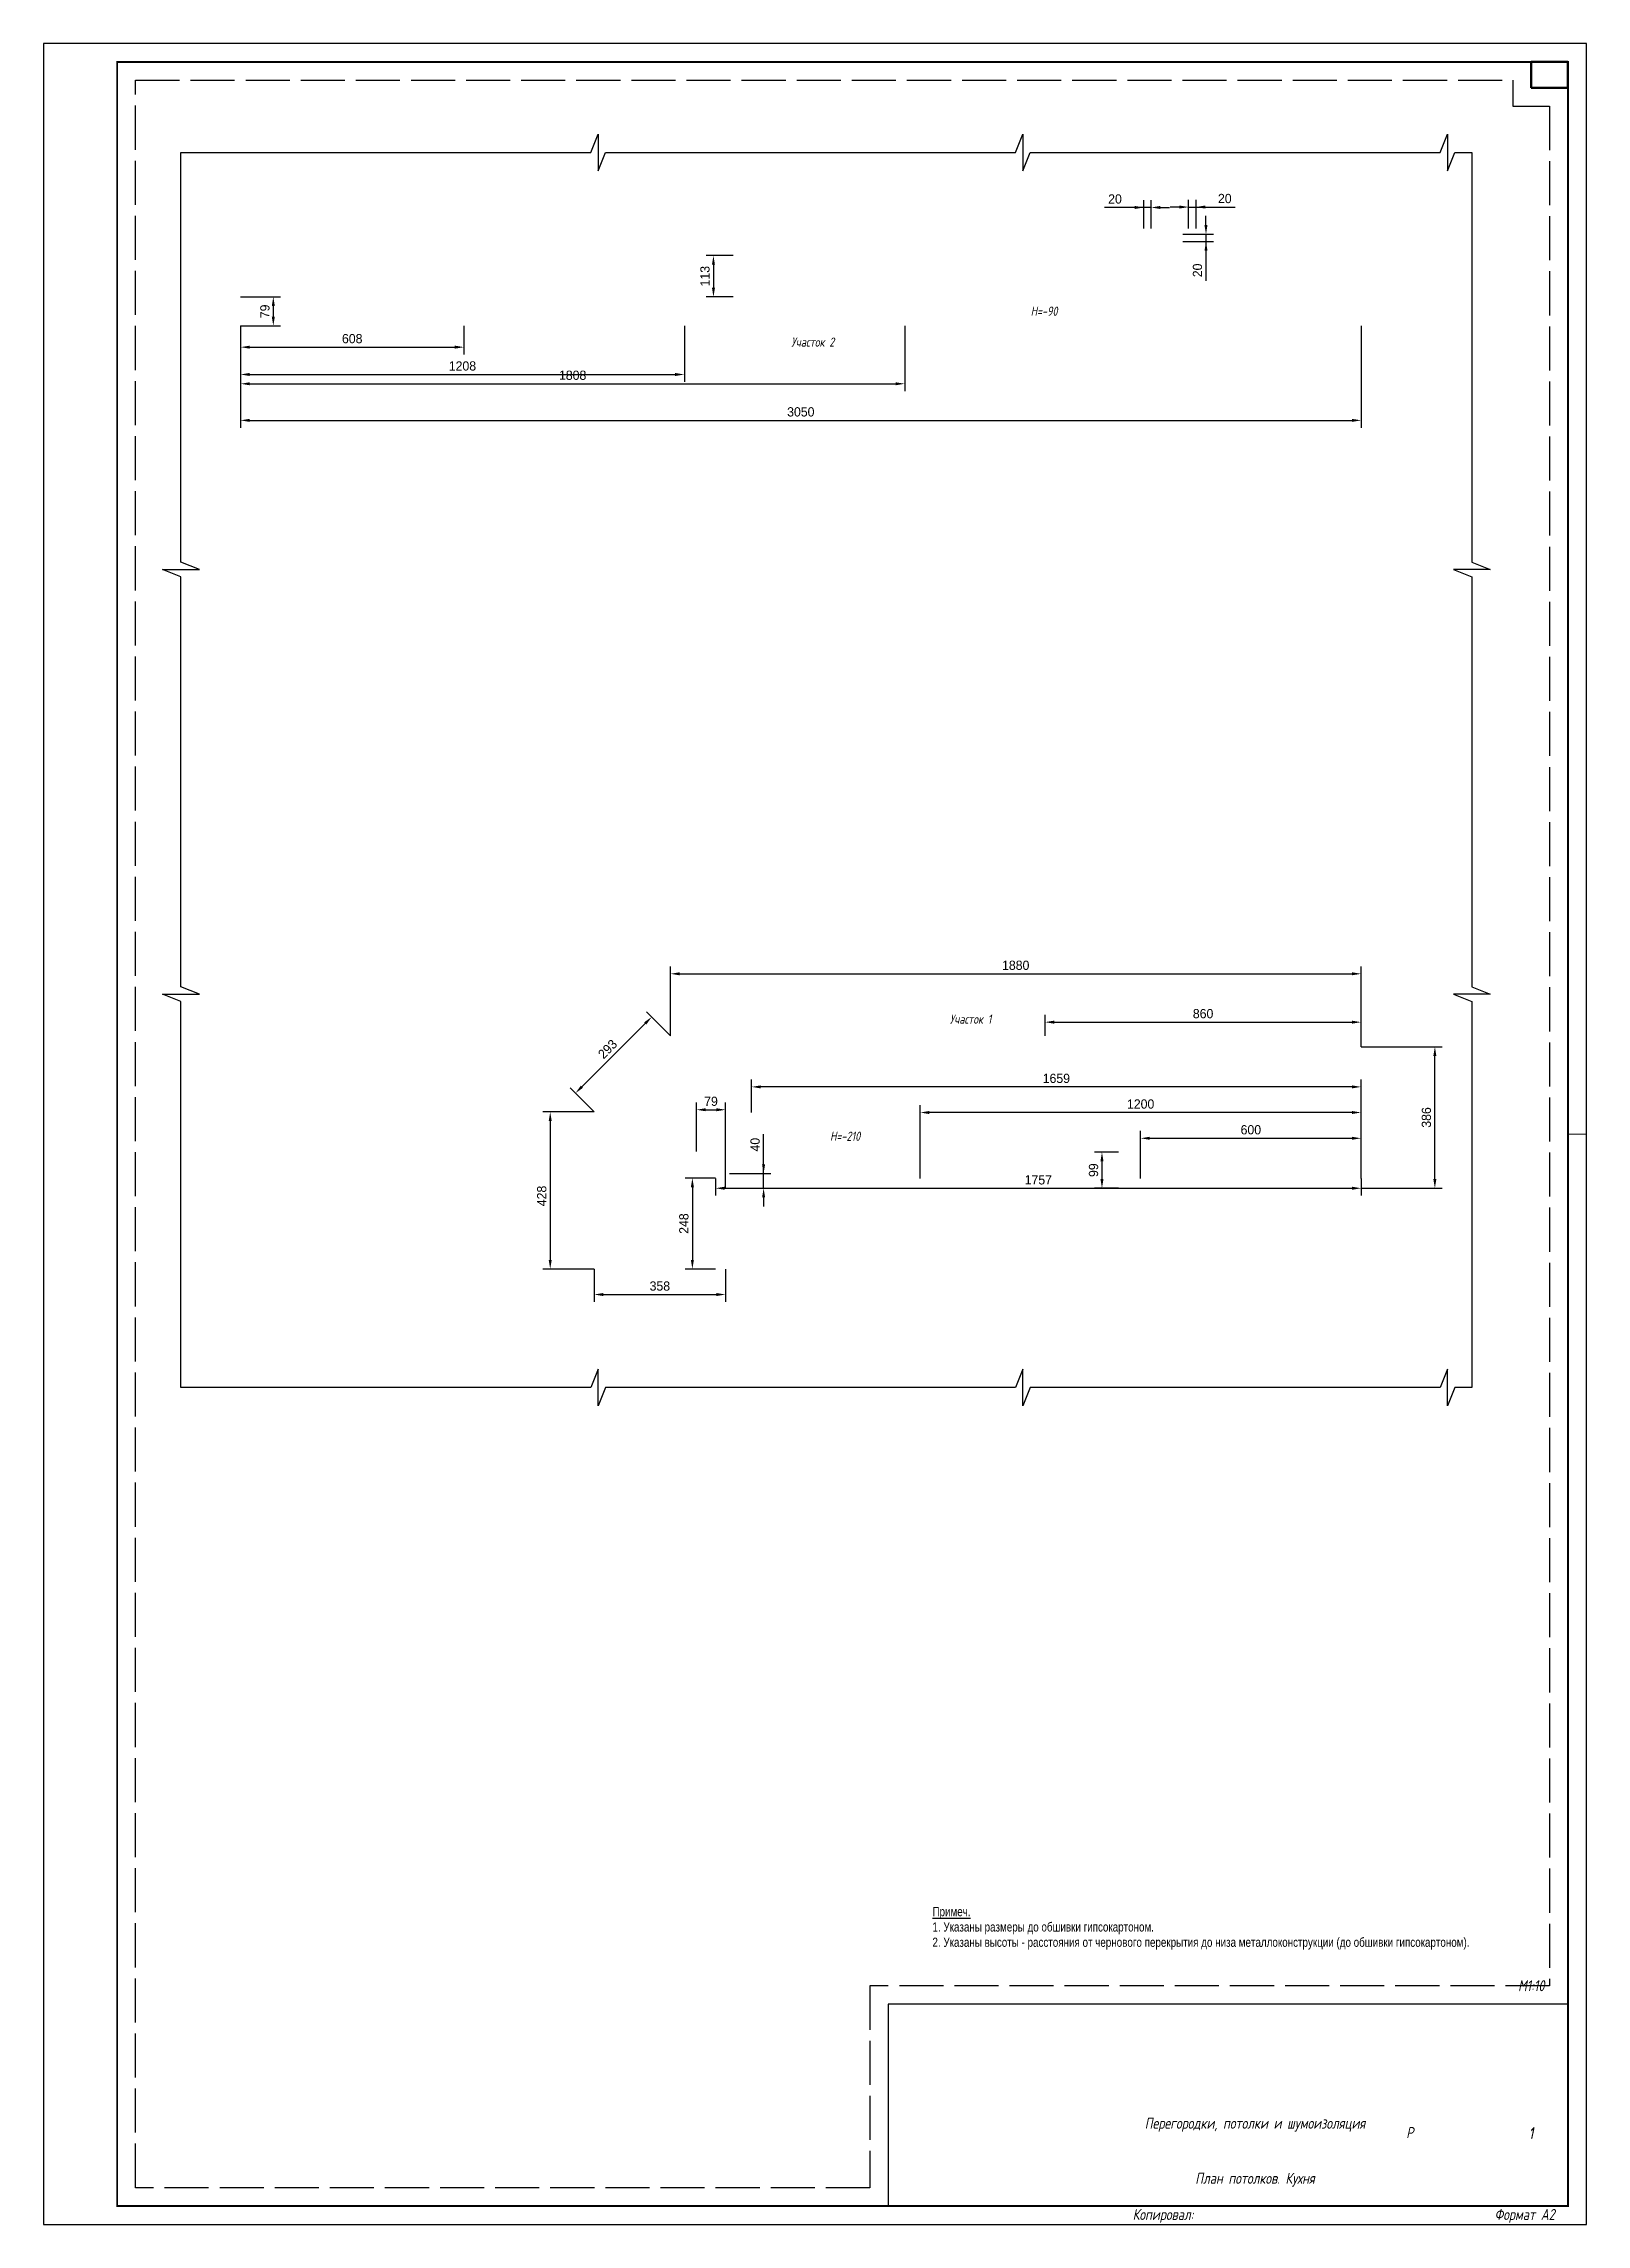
# Paper-space layout 'потолки кухня' of a CAD drawing. Header units: millimetres. Extents: x 1553 to 1973, y 133 to 727.
# The model-space entities are those that its viewports show. They can reach past a viewport. Long polylines and large blocks are cut down to what shows.
import ezdxf
from ezdxf.enums import TextEntityAlignment as Align

# ---------------------------------------------------------------- set-up
doc = ezdxf.new("R2010")
doc.units = ezdxf.units.MM
doc.header["$PDMODE"] = 34
doc.header["$PDSIZE"] = 50
doc.linetypes.add('ACAD_ISO02W100', pattern=[15, 12, -3])
doc.layers.add('08 Размеры', color=7, linetype='Continuous')
doc.layers.add('stamp', color=7, linetype='Continuous')
doc.layers.add('100 noprint', color=1, linetype='Continuous', plot=False)
doc.layers.add('noprint', color=2, linetype='Continuous', plot=False)
doc.styles.get("Standard").update_dxf_attribs({"font": 'Ubuntu-R.ttf'})
doc.styles.add('ГОСТ-ISOCPEUR', font='isocpeui.ttf', dxfattribs={"width": 0.8})
doc.dimstyles.new('ISO-25', dxfattribs={"dimtxt": 2.5, "dimasz": 2.5, "dimexe": 1.25, "dimexo": 0.625, "dimtad": 1, "dimtxsty": 'Standard', "dimcen": 2.5, "dimadec": 0, "dimazin": 0, "dimtfac": 1, "dimtmove": 0, "dimatfit": 3, "dimfxl": 1, "dimarcsym": 0})

# ---------------------------------------------------------------- blocks, each defined once
blk = doc.blocks.new('*D751')
at = {"layer": '08 Размеры', "color": 0, "lineweight": -2}
for p, q in [((-19734.8, -11352), (-19734.8, -11629.3)), ((-16684.8, -11352), (-16684.8, -11629.3)), ((-19709.8, -11609.3), (-16709.8, -11609.3))]:
    blk.add_line(p, q, dxfattribs=at)
at = {"layer": '08 Размеры', "color": 0}
for points in [[(-19709.8, -11605.2), (-19709.8, -11613.5), (-19734.8, -11609.3)], [(-16709.8, -11613.5), (-16709.8, -11605.2), (-16684.8, -11609.3)]]:
    blk.add_solid(points, dxfattribs=at)
at = {"layer": 'Defpoints', "color": 0}
for p in [(-19734.8, -11352), (-16684.8, -11352), (-16684.8, -11609.3)]:
    blk.add_point(p, dxfattribs=at)
at = {"layer": '08 Размеры', "color": 0, "insert": (-18209.8, -11586.3), "char_height": 25, "attachment_point": 5}
blk.add_mtext('3050', dxfattribs=at)
blk = doc.blocks.new('*D752')
at = {"layer": '08 Размеры', "color": 0, "lineweight": -2}
for p, q in [((-18394.1, -11160.5), (-18467.6, -11160.5)), ((-18447.6, -11185.5), (-18447.6, -11248)), ((-18394.1, -11273), (-18467.6, -11273))]:
    blk.add_line(p, q, dxfattribs=at)
at = {"layer": '08 Размеры', "color": 0}
for points in [[(-18443.4, -11185.5), (-18451.7, -11185.5), (-18447.6, -11160.5)], [(-18451.7, -11248), (-18443.4, -11248), (-18447.6, -11273)]]:
    blk.add_solid(points, dxfattribs=at)
at = {"layer": 'Defpoints', "color": 0}
for p in [(-18394.1, -11160.5), (-18447.6, -11273), (-18394.1, -11273)]:
    blk.add_point(p, dxfattribs=at)
at = {"layer": '08 Размеры', "color": 0, "insert": (-18470.6, -11216.7), "char_height": 25, "attachment_point": 5, "rotation": 90}
blk.add_mtext('113', dxfattribs=at)
blk = doc.blocks.new('*D753')
at = {"layer": '08 Размеры', "color": 0, "lineweight": -2}
for p, q in [((-19734.8, -11273), (-19625.6, -11273)), ((-19645.6, -11298), (-19645.6, -11327)), ((-19734.8, -11352), (-19625.6, -11352))]:
    blk.add_line(p, q, dxfattribs=at)
at = {"layer": '08 Размеры', "color": 0}
for points in [[(-19641.4, -11298), (-19649.7, -11298), (-19645.6, -11273)], [(-19649.7, -11327), (-19641.4, -11327), (-19645.6, -11352)]]:
    blk.add_solid(points, dxfattribs=at)
at = {"layer": 'Defpoints', "color": 0}
for p in [(-19734.8, -11273), (-19734.8, -11352), (-19645.6, -11352)]:
    blk.add_point(p, dxfattribs=at)
at = {"layer": '08 Размеры', "color": 0, "insert": (-19668.4, -11312.5), "char_height": 25, "attachment_point": 5, "rotation": 90}
blk.add_mtext('79', dxfattribs=at)
blk = doc.blocks.new('*D754')
at = {"layer": '08 Размеры', "color": 0, "lineweight": -2}
for p, q in [((-19734.8, -11352), (-19734.8, -11430)), ((-19126.8, -11352), (-19126.8, -11430)), ((-19709.8, -11410), (-19151.8, -11410))]:
    blk.add_line(p, q, dxfattribs=at)
at = {"layer": '08 Размеры', "color": 0}
for points in [[(-19709.8, -11405.8), (-19709.8, -11414.1), (-19734.8, -11410)], [(-19151.8, -11414.1), (-19151.8, -11405.8), (-19126.8, -11410)]]:
    blk.add_solid(points, dxfattribs=at)
at = {"layer": 'Defpoints', "color": 0}
for p in [(-19734.8, -11352), (-19126.8, -11352), (-19126.8, -11410)]:
    blk.add_point(p, dxfattribs=at)
at = {"layer": '08 Размеры', "color": 0, "insert": (-19430.8, -11386.9), "char_height": 25, "attachment_point": 5}
blk.add_mtext('608', dxfattribs=at)
blk = doc.blocks.new('*D755')
at = {"layer": '08 Размеры', "color": 0, "lineweight": -2}
for p, q in [((-19734.8, -11352), (-19734.8, -11504.4)), ((-18526.8, -11352), (-18526.8, -11504.4)), ((-19709.8, -11484.4), (-18551.8, -11484.4))]:
    blk.add_line(p, q, dxfattribs=at)
at = {"layer": '08 Размеры', "color": 0}
for points in [[(-19709.8, -11480.2), (-19709.8, -11488.5), (-19734.8, -11484.4)], [(-18551.8, -11488.5), (-18551.8, -11480.2), (-18526.8, -11484.4)]]:
    blk.add_solid(points, dxfattribs=at)
at = {"layer": 'Defpoints', "color": 0}
for p in [(-19734.8, -11352), (-18526.8, -11352), (-18526.8, -11484.4)]:
    blk.add_point(p, dxfattribs=at)
at = {"layer": '08 Размеры', "color": 0, "insert": (-19130.8, -11461.3), "char_height": 25, "attachment_point": 5}
blk.add_mtext('1208', dxfattribs=at)
blk = doc.blocks.new('*D756')
at = {"layer": '08 Размеры', "color": 0, "lineweight": -2}
for p, q in [((-19734.8, -11352), (-19734.8, -11529.7)), ((-17926.8, -11352), (-17926.8, -11529.7)), ((-19709.8, -11509.7), (-17951.8, -11509.7))]:
    blk.add_line(p, q, dxfattribs=at)
at = {"layer": '08 Размеры', "color": 0}
for points in [[(-19709.8, -11505.5), (-19709.8, -11513.8), (-19734.8, -11509.7)], [(-17951.8, -11513.8), (-17951.8, -11505.5), (-17926.8, -11509.7)]]:
    blk.add_solid(points, dxfattribs=at)
at = {"layer": 'Defpoints', "color": 0}
for p in [(-19734.8, -11352), (-17926.8, -11352), (-17926.8, -11509.7)]:
    blk.add_point(p, dxfattribs=at)
at = {"layer": '08 Размеры', "color": 0, "insert": (-18830.8, -11486.6), "char_height": 25, "attachment_point": 5}
blk.add_mtext('1808', dxfattribs=at)
blk = doc.blocks.new('*D758')
at = {"layer": '08 Размеры', "color": 0, "lineweight": -2}
for p, q in [((-18564.8, -13285), (-18564.8, -13096.5)), ((-18539.8, -13116.5), (-16709.8, -13116.5)), ((-16684.8, -13315), (-16684.8, -13096.5))]:
    blk.add_line(p, q, dxfattribs=at)
at = {"layer": '08 Размеры', "color": 0}
for points in [[(-18539.8, -13112.3), (-18539.8, -13120.6), (-18564.8, -13116.5)], [(-16709.8, -13120.6), (-16709.8, -13112.3), (-16684.8, -13116.5)]]:
    blk.add_solid(points, dxfattribs=at)
at = {"layer": 'Defpoints', "color": 0}
for p in [(-16684.8, -13116.5), (-18564.8, -13285), (-16684.8, -13315)]:
    blk.add_point(p, dxfattribs=at)
at = {"layer": '08 Размеры', "color": 0, "insert": (-17624.8, -13093.4), "char_height": 25, "attachment_point": 5}
blk.add_mtext('1880', dxfattribs=at)
blk = doc.blocks.new('*D759')
at = {"layer": '08 Размеры', "color": 0, "lineweight": -2}
for p, q in [((-18564.8, -13285), (-18629.8, -13219.9)), ((-18805.5, -13423.9), (-18633.4, -13251.7)), ((-18772.3, -13492.5), (-18837.3, -13427.4))]:
    blk.add_line(p, q, dxfattribs=at)
at = {"layer": '08 Размеры', "color": 0}
for points in [[(-18630.4, -13254.7), (-18636.3, -13248.8), (-18615.7, -13234.1)], [(-18808.5, -13420.9), (-18802.6, -13426.8), (-18823.2, -13441.6)]]:
    blk.add_solid(points, dxfattribs=at)
at = {"layer": 'Defpoints', "color": 0}
for p in [(-18615.7, -13234.1), (-18564.8, -13285), (-18772.3, -13492.5)]:
    blk.add_point(p, dxfattribs=at)
at = {"layer": '08 Размеры', "color": 0, "insert": (-18735.7, -13321.5), "char_height": 25, "attachment_point": 5, "rotation": 45}
blk.add_mtext('293', dxfattribs=at)
blk = doc.blocks.new('*D760')
at = {"layer": '08 Размеры', "color": 0, "lineweight": -2}
for p, q in [((-18772.3, -13492.5), (-18911.9, -13492.5)), ((-18891.9, -13517.5), (-18891.9, -13895.5)), ((-18772.3, -13920.5), (-18911.9, -13920.5))]:
    blk.add_line(p, q, dxfattribs=at)
at = {"layer": '08 Размеры', "color": 0}
for points in [[(-18887.7, -13517.5), (-18896, -13517.5), (-18891.9, -13492.5)], [(-18896, -13895.5), (-18887.7, -13895.5), (-18891.9, -13920.5)]]:
    blk.add_solid(points, dxfattribs=at)
at = {"layer": 'Defpoints', "color": 0}
for p in [(-18772.3, -13492.5), (-18891.9, -13920.5), (-18772.3, -13920.5)]:
    blk.add_point(p, dxfattribs=at)
at = {"layer": '08 Размеры', "color": 0, "insert": (-18914.9, -13721.5), "char_height": 25, "attachment_point": 5, "rotation": 90}
blk.add_mtext('428', dxfattribs=at)
blk = doc.blocks.new('*D761')
at = {"layer": '08 Размеры', "color": 0, "lineweight": -2}
for p, q in [((-18441.8, -13673.5), (-18441.8, -13720.5)), ((-18416.8, -13700.5), (-16709.8, -13700.5)), ((-16684.8, -13673.5), (-16684.8, -13720.5))]:
    blk.add_line(p, q, dxfattribs=at)
at = {"layer": '08 Размеры', "color": 0}
for points in [[(-18416.8, -13696.3), (-18416.8, -13704.7), (-18441.8, -13700.5)], [(-16709.8, -13704.7), (-16709.8, -13696.3), (-16684.8, -13700.5)]]:
    blk.add_solid(points, dxfattribs=at)
at = {"layer": 'Defpoints', "color": 0}
for p in [(-18441.8, -13673.5), (-16684.8, -13673.5), (-16684.8, -13700.5)]:
    blk.add_point(p, dxfattribs=at)
at = {"layer": '08 Размеры', "color": 0, "insert": (-17563.3, -13677.7), "char_height": 25, "attachment_point": 5}
blk.add_mtext('1757', dxfattribs=at)
blk = doc.blocks.new('*D762')
at = {"layer": '08 Размеры', "color": 0, "lineweight": -2}
for p, q in [((-18441.8, -13672.9), (-18524.9, -13672.9)), ((-18504.9, -13697.9), (-18504.9, -13895.5)), ((-18441.8, -13920.5), (-18524.9, -13920.5))]:
    blk.add_line(p, q, dxfattribs=at)
at = {"layer": '08 Размеры', "color": 0}
for points in [[(-18500.7, -13697.9), (-18509.1, -13697.9), (-18504.9, -13672.9)], [(-18509.1, -13895.5), (-18500.7, -13895.5), (-18504.9, -13920.5)]]:
    blk.add_solid(points, dxfattribs=at)
at = {"layer": 'Defpoints', "color": 0}
for p in [(-18441.8, -13672.9), (-18504.9, -13920.5), (-18441.8, -13920.5)]:
    blk.add_point(p, dxfattribs=at)
at = {"layer": '08 Размеры', "color": 0, "insert": (-18528, -13796.7), "char_height": 25, "attachment_point": 5, "rotation": 90}
blk.add_mtext('248', dxfattribs=at)
blk = doc.blocks.new('*D763')
at = {"layer": '08 Размеры', "color": 0, "lineweight": -2}
for p, q in [((-17284.8, -13673.5), (-17284.8, -13544.4)), ((-17259.8, -13564.4), (-16709.8, -13564.4)), ((-16684.8, -13673.5), (-16684.8, -13544.4))]:
    blk.add_line(p, q, dxfattribs=at)
at = {"layer": '08 Размеры', "color": 0}
for points in [[(-17259.8, -13560.3), (-17259.8, -13568.6), (-17284.8, -13564.4)], [(-16709.8, -13568.6), (-16709.8, -13560.3), (-16684.8, -13564.4)]]:
    blk.add_solid(points, dxfattribs=at)
at = {"layer": 'Defpoints', "color": 0}
for p in [(-16684.8, -13564.4), (-17284.8, -13673.5), (-16684.8, -13673.5)]:
    blk.add_point(p, dxfattribs=at)
at = {"layer": '08 Размеры', "color": 0, "insert": (-16984.8, -13541.4), "char_height": 25, "attachment_point": 5}
blk.add_mtext('600', dxfattribs=at)
blk = doc.blocks.new('*D764')
at = {"layer": '08 Размеры', "color": 0, "lineweight": -2}
for p, q in [((-17884.8, -13673.5), (-17884.8, -13474.2)), ((-16684.8, -13673.5), (-16684.8, -13474.2)), ((-16709.8, -13494.2), (-17859.8, -13494.2))]:
    blk.add_line(p, q, dxfattribs=at)
at = {"layer": '08 Размеры', "color": 0}
for points in [[(-17859.8, -13490.1), (-17859.8, -13498.4), (-17884.8, -13494.2)], [(-16709.8, -13498.4), (-16709.8, -13490.1), (-16684.8, -13494.2)]]:
    blk.add_solid(points, dxfattribs=at)
at = {"layer": 'Defpoints', "color": 0}
for p in [(-17884.8, -13494.2), (-17884.8, -13673.5), (-16684.8, -13673.5)]:
    blk.add_point(p, dxfattribs=at)
at = {"layer": '08 Размеры', "color": 0, "insert": (-17284.8, -13471.2), "char_height": 25, "attachment_point": 5}
blk.add_mtext('1200', dxfattribs=at)
blk = doc.blocks.new('*D765')
at = {"layer": '08 Размеры', "color": 0, "lineweight": -2}
for p, q in [((-18343.6, -13494.2), (-18343.6, -13404.4)), ((-16684.8, -13673.5), (-16684.8, -13404.4)), ((-16709.8, -13424.4), (-18318.6, -13424.4))]:
    blk.add_line(p, q, dxfattribs=at)
at = {"layer": '08 Размеры', "color": 0}
for points in [[(-18318.6, -13420.3), (-18318.6, -13428.6), (-18343.6, -13424.4)], [(-16709.8, -13428.6), (-16709.8, -13420.3), (-16684.8, -13424.4)]]:
    blk.add_solid(points, dxfattribs=at)
at = {"layer": 'Defpoints', "color": 0}
for p in [(-18343.6, -13424.4), (-18343.6, -13494.2), (-16684.8, -13673.5)]:
    blk.add_point(p, dxfattribs=at)
at = {"layer": '08 Размеры', "color": 0, "insert": (-17514.2, -13401.4), "char_height": 25, "attachment_point": 5}
blk.add_mtext('1659', dxfattribs=at)
blk = doc.blocks.new('*D766')
at = {"layer": '08 Размеры', "color": 0, "lineweight": -2}
for p, q in [((-18311.1, -13700.5), (-18311.1, -13553.1)), ((-18414.8, -13700.5), (-18291.1, -13700.5)), ((-18403.6, -13660.5), (-18291.1, -13660.5)), ((-18311.1, -13700.5), (-18311.1, -13660.5)), ((-18311.1, -13725.5), (-18311.1, -13750.5))]:
    blk.add_line(p, q, dxfattribs=at)
at = {"layer": '08 Размеры', "color": 0}
for points in [[(-18315.2, -13635.5), (-18306.9, -13635.5), (-18311.1, -13660.5)], [(-18306.9, -13725.5), (-18315.2, -13725.5), (-18311.1, -13700.5)]]:
    blk.add_solid(points, dxfattribs=at)
at = {"layer": 'Defpoints', "color": 0}
for p in [(-18414.8, -13700.5), (-18403.6, -13660.5), (-18311.1, -13660.5)]:
    blk.add_point(p, dxfattribs=at)
at = {"layer": '08 Размеры', "color": 0, "insert": (-18334.1, -13581.8), "char_height": 25, "attachment_point": 5, "rotation": 90}
blk.add_mtext('40', dxfattribs=at)
blk = doc.blocks.new('*D767')
at = {"layer": '08 Размеры', "color": 0, "lineweight": -2}
for p, q in [((-16684.8, -13315), (-16463.9, -13315)), ((-16483.9, -13675.5), (-16483.9, -13340)), ((-16684.8, -13700.5), (-16463.9, -13700.5))]:
    blk.add_line(p, q, dxfattribs=at)
at = {"layer": '08 Размеры', "color": 0}
for points in [[(-16479.8, -13340), (-16488.1, -13340), (-16483.9, -13315)], [(-16488.1, -13675.5), (-16479.8, -13675.5), (-16483.9, -13700.5)]]:
    blk.add_solid(points, dxfattribs=at)
at = {"layer": 'Defpoints', "color": 0}
for p in [(-16684.8, -13315), (-16483.9, -13315), (-16684.8, -13700.5)]:
    blk.add_point(p, dxfattribs=at)
at = {"layer": '08 Размеры', "color": 0, "insert": (-16507, -13507.7), "char_height": 25, "attachment_point": 5, "rotation": 90}
blk.add_mtext('386', dxfattribs=at)
blk = doc.blocks.new('*D768')
at = {"layer": '08 Размеры', "color": 0, "lineweight": -2}
for p, q in [((-18772.3, -13920.5), (-18772.3, -14009.9)), ((-18414.8, -13920.5), (-18414.8, -14009.9)), ((-18747.3, -13989.9), (-18439.8, -13989.9))]:
    blk.add_line(p, q, dxfattribs=at)
at = {"layer": '08 Размеры', "color": 0}
for points in [[(-18747.3, -13985.8), (-18747.3, -13994.1), (-18772.3, -13989.9)], [(-18439.8, -13994.1), (-18439.8, -13985.8), (-18414.8, -13989.9)]]:
    blk.add_solid(points, dxfattribs=at)
at = {"layer": 'Defpoints', "color": 0}
for p in [(-18772.3, -13920.5), (-18414.8, -13920.5), (-18414.8, -13989.9)]:
    blk.add_point(p, dxfattribs=at)
at = {"layer": '08 Размеры', "color": 0, "insert": (-18593.5, -13966.9), "char_height": 25, "attachment_point": 5}
blk.add_mtext('358', dxfattribs=at)
blk = doc.blocks.new('*D817')
at = {"layer": '08 Размеры', "color": 0, "lineweight": -2}
for p, q in [((-18493.6, -13600.5), (-18493.6, -13466.7)), ((-18414.8, -13700.5), (-18414.8, -13466.7)), ((-18468.6, -13486.7), (-18439.8, -13486.7))]:
    blk.add_line(p, q, dxfattribs=at)
at = {"layer": '08 Размеры', "color": 0}
for points in [[(-18468.6, -13482.5), (-18468.6, -13490.8), (-18493.6, -13486.7)], [(-18439.8, -13490.8), (-18439.8, -13482.5), (-18414.8, -13486.7)]]:
    blk.add_solid(points, dxfattribs=at)
at = {"layer": 'Defpoints', "color": 0}
for p in [(-18414.8, -13486.7), (-18493.6, -13600.5), (-18414.8, -13700.5)]:
    blk.add_point(p, dxfattribs=at)
at = {"layer": '08 Размеры', "color": 0, "insert": (-18454.2, -13463.8), "char_height": 25, "attachment_point": 5}
blk.add_mtext('79', dxfattribs=at)
blk = doc.blocks.new('*D818')
at = {"layer": '08 Размеры', "color": 0, "lineweight": -2}
for p, q in [((-17544.8, -13285), (-17544.8, -13228.2)), ((-16684.8, -13315), (-16684.8, -13228.2)), ((-17519.8, -13248.2), (-16709.8, -13248.2))]:
    blk.add_line(p, q, dxfattribs=at)
at = {"layer": '08 Размеры', "color": 0}
for points in [[(-17519.8, -13244), (-17519.8, -13252.4), (-17544.8, -13248.2)], [(-16709.8, -13252.4), (-16709.8, -13244), (-16684.8, -13248.2)]]:
    blk.add_solid(points, dxfattribs=at)
at = {"layer": 'Defpoints', "color": 0}
for p in [(-17544.8, -13285), (-16684.8, -13248.2), (-16684.8, -13315)]:
    blk.add_point(p, dxfattribs=at)
at = {"layer": '08 Размеры', "color": 0, "insert": (-17114.8, -13225.1), "char_height": 25, "attachment_point": 5}
blk.add_mtext('860', dxfattribs=at)
blk = doc.blocks.new('*D819')
at = {"layer": '08 Размеры', "color": 0, "lineweight": -2}
for p, q in [((-17344.8, -13602), (-17410.1, -13602)), ((-17390.1, -13627), (-17390.1, -13675.5)), ((-17344.8, -13700.5), (-17410.1, -13700.5))]:
    blk.add_line(p, q, dxfattribs=at)
at = {"layer": '08 Размеры', "color": 0}
for points in [[(-17385.9, -13627), (-17394.2, -13627), (-17390.1, -13602)], [(-17394.2, -13675.5), (-17385.9, -13675.5), (-17390.1, -13700.5)]]:
    blk.add_solid(points, dxfattribs=at)
at = {"layer": 'Defpoints', "color": 0}
for p in [(-17344.8, -13602), (-17390.1, -13700.5), (-17344.8, -13700.5)]:
    blk.add_point(p, dxfattribs=at)
at = {"layer": '08 Размеры', "color": 0, "insert": (-17412.9, -13651.2), "char_height": 25, "attachment_point": 5, "rotation": 90}
blk.add_mtext('99', dxfattribs=at)
blk = doc.blocks.new('*D820')
at = {"layer": '08 Размеры', "color": 0, "lineweight": -2}
for p, q in [((-17256.1, -11029.6), (-17383, -11029.6)), ((-17276.1, -11086.5), (-17276.1, -11009.6)), ((-17256.1, -11029.6), (-17276.1, -11029.6)), ((-17256.1, -11086.5), (-17256.1, -11009.6)), ((-17231.1, -11029.6), (-17206.1, -11029.6))]:
    blk.add_line(p, q, dxfattribs=at)
at = {"layer": '08 Размеры', "color": 0}
for points in [[(-17301.1, -11033.8), (-17301.1, -11025.4), (-17276.1, -11029.6)], [(-17231.1, -11025.4), (-17231.1, -11033.8), (-17256.1, -11029.6)]]:
    blk.add_solid(points, dxfattribs=at)
at = {"layer": 'Defpoints', "color": 0}
for p in [(-17276.1, -11029.6), (-17276.1, -11086.5), (-17256.1, -11086.5)]:
    blk.add_point(p, dxfattribs=at)
at = {"layer": '08 Размеры', "color": 0, "insert": (-17354.6, -11006.5), "char_height": 25, "attachment_point": 5}
blk.add_mtext('20', dxfattribs=at)
blk = doc.blocks.new('*D821')
at = {"layer": '08 Размеры', "color": 0, "lineweight": -2}
for p, q in [((-17179.1, -11028.4), (-17204.1, -11028.4)), ((-17154.1, -11086.5), (-17154.1, -11008.4)), ((-17154.1, -11028.4), (-17027.3, -11028.4)), ((-17154.1, -11028.4), (-17134.1, -11028.4)), ((-17134.1, -11086.5), (-17134.1, -11008.4))]:
    blk.add_line(p, q, dxfattribs=at)
at = {"layer": '08 Размеры', "color": 0}
for points in [[(-17179.1, -11032.5), (-17179.1, -11024.2), (-17154.1, -11028.4)], [(-17109.1, -11024.2), (-17109.1, -11032.5), (-17134.1, -11028.4)]]:
    blk.add_solid(points, dxfattribs=at)
at = {"layer": 'Defpoints', "color": 0}
for p in [(-17134.1, -11028.4), (-17154.1, -11086.5), (-17134.1, -11086.5)]:
    blk.add_point(p, dxfattribs=at)
at = {"layer": '08 Размеры', "color": 0, "insert": (-17055.7, -11005.3), "char_height": 25, "attachment_point": 5}
blk.add_mtext('20', dxfattribs=at)
blk = doc.blocks.new('*D822')
at = {"layer": '08 Размеры', "color": 0, "lineweight": -2}
for p, q in [((-17170.1, -11102.5), (-17086.9, -11102.5)), ((-17106.9, -11077.5), (-17106.9, -11052.5)), ((-17106.9, -11102.5), (-17106.9, -11229.4)), ((-17106.9, -11102.5), (-17106.9, -11122.5)), ((-17170.1, -11122.5), (-17086.9, -11122.5))]:
    blk.add_line(p, q, dxfattribs=at)
at = {"layer": '08 Размеры', "color": 0}
for points in [[(-17111.1, -11077.5), (-17102.8, -11077.5), (-17106.9, -11102.5)], [(-17102.8, -11147.5), (-17111.1, -11147.5), (-17106.9, -11122.5)]]:
    blk.add_solid(points, dxfattribs=at)
at = {"layer": 'Defpoints', "color": 0}
for p in [(-17170.1, -11102.5), (-17170.1, -11122.5), (-17106.9, -11122.5)]:
    blk.add_point(p, dxfattribs=at)
at = {"layer": '08 Размеры', "color": 0, "insert": (-17130, -11200.9), "char_height": 25, "attachment_point": 5, "rotation": 90}
blk.add_mtext('20', dxfattribs=at)

msp = doc.modelspace()

# ---------------------------------------------------------------- texts
at = {"layer": '08 Размеры', "style": 'ГОСТ-ISOCPEUR', "width": 0.8}
for s, p in [('H=-90', (-17547.5, -11312, 382)), ('Участок 2', (-18177.2, -11396.1)), ('Участок 1', (-17747.6, -13239.9)), ('H=-210', (-18089.1, -13558.9))]:
    msp.add_text(s, height=25, dxfattribs=at).set_placement(p, align=Align.MIDDLE)

# ---------------------------------------------------------------- dimensions: what is measured, and where the dimension line sits
at = {"layer": '08 Размеры'}
for base, p1, p2, picture, middle in [((-17276.1, -11029.6), (-17256.1, -11086.5), (-17276.1, -11086.5), '*D820', (-17354.6, -11006.5)), ((-17134.1, -11028.4), (-17154.1, -11086.5), (-17134.1, -11086.5), '*D821', (-17055.7, -11005.3)), ((-18414.8, -13486.7), (-18493.6, -13600.5), (-18414.8, -13700.5), '*D817', (-18454.2, -13463.8)), ((-17884.8, -13494.2), (-16684.8, -13673.5), (-17884.8, -13673.5), '*D764', (-17284.8, -13471.2)), ((-18414.7580064, -13989.9479421), (-18772.2580064, -13920.4979331), (-18414.7580064, -13920.4979331), '*D768', (-18593.5080064, -13966.888779))]:
    dim = msp.add_linear_dim(base=base, p1=p1, p2=p2, dimstyle='ISO-25', override={"dimtxt": 25, "dimasz": 25, "dimexe": 20, "dimexo": 0, "dimgap": 10, "dimdec": 0}, dxfattribs=at)
    dim.commit()
    dim.dimension.update_dxf_attribs({"geometry": picture, "text_midpoint": middle})
for base, p1, p2, picture, middle in [((-17106.9, -11122.5), (-17170.1, -11102.5), (-17170.1, -11122.5), '*D822', (-17130, -11200.9)), ((-18447.5614401, -11272.9979331), (-18394.1330064, -11160.4979331), (-18394.1330064, -11272.9979331), '*D752', (-18470.6206032, -11216.7479331)), ((-19645.6, -11352), (-19734.8, -11273), (-19734.8, -11352), '*D753', (-19668.4, -11312.5)), ((-16483.9365839, -13314.9979331), (-16684.7580064, -13700.4979331), (-16684.7580064, -13314.9979331), '*D767', (-16506.995747, -13507.7479331)), ((-18311.1, -13660.5), (-18414.8, -13700.5), (-18403.6, -13660.5), '*D766', (-18334.1, -13581.8)), ((-17390.0543621, -13700.4979331), (-17344.7580064, -13601.9979331), (-17344.7580064, -13700.4979331), '*D819', (-17412.8790374, -13651.2479331))]:
    dim = msp.add_linear_dim(base=base, p1=p1, p2=p2, angle=90, dimstyle='ISO-25', override={"dimtxt": 25, "dimasz": 25, "dimexe": 20, "dimexo": 0, "dimgap": 10, "dimdec": 0}, dxfattribs=at)
    dim.commit()
    dim.dimension.update_dxf_attribs({"geometry": picture, "text_midpoint": middle})
at = {"layer": '08 Размеры', "color": 5}
for base, p1, p2, picture, middle in [((-16684.8, -11609.3), (-19734.8, -11352), (-16684.8, -11352), '*D751', (-18209.8, -11609.3)), ((-16684.8, -13116.5), (-18564.8, -13285), (-16684.8, -13315), '*D758', (-17624.8, -13116.5)), ((-16684.8, -13700.5, 127.9), (-18441.8, -13673.5), (-16684.8, -13673.5), '*D761', (-17563.3, -13700.5, 127.9))]:
    dim = msp.add_linear_dim(base=base, p1=p1, p2=p2, dimstyle='ISO-25', override={"dimtxt": 25, "dimasz": 25, "dimexe": 20, "dimexo": 0, "dimgap": 10, "dimdec": 0}, dxfattribs=at)
    dim.commit()
    dim.dimension.update_dxf_attribs({"geometry": picture, "text_midpoint": middle, "dimtype": 160})
at = {"layer": '08 Размеры'}
for base, p1, p2, picture, middle in [((-19126.8, -11410), (-19734.8, -11352), (-19126.8, -11352), '*D754', (-19430.8, -11410)), ((-18526.8, -11484.4), (-19734.8, -11352), (-18526.8, -11352), '*D755', (-19130.8, -11484.4)), ((-17926.8, -11509.7, 134.6), (-19734.8, -11352), (-17926.8, -11352), '*D756', (-18830.8, -11509.7, 134.6)), ((-16684.8, -13248.2, -233.8), (-17544.8, -13285), (-16684.8, -13315), '*D818', (-17114.8, -13248.2, -233.8)), ((-18343.6, -13424.4), (-16684.8, -13673.5), (-18343.6, -13494.2), '*D765', (-17514.2, -13424.4)), ((-16684.8, -13564.4), (-17284.8, -13673.5), (-16684.8, -13673.5), '*D763', (-16984.8, -13564.4))]:
    dim = msp.add_linear_dim(base=base, p1=p1, p2=p2, dimstyle='ISO-25', override={"dimtxt": 25, "dimasz": 25, "dimexe": 20, "dimexo": 0, "dimgap": 10, "dimdec": 0}, dxfattribs=at)
    dim.commit()
    dim.dimension.update_dxf_attribs({"geometry": picture, "text_midpoint": middle, "dimtype": 160})
at = {"layer": '08 Размеры', "color": 5}
dim = msp.add_aligned_dim(p1=(-18772.3, -13492.5), p2=(-18564.8, -13285), distance=72, dimstyle='ISO-25', override={"dimtxt": 25, "dimasz": 25, "dimexe": 20, "dimexo": 0, "dimgap": 10, "dimdec": 0}, dxfattribs=at)
dim.commit()
dim.dimension.update_dxf_attribs({"geometry": '*D759', "text_midpoint": (-18735.7, -13321.5)})
for base, p1, p2, picture, middle in [((-18891.9, -13920.5), (-18772.3, -13492.5), (-18772.3, -13920.5), '*D760', (-18891.9, -13721.5)), ((-18504.9, -13920.5), (-18441.8, -13672.9), (-18441.8, -13920.5), '*D762', (-18504.9, -13796.7))]:
    dim = msp.add_linear_dim(base=base, p1=p1, p2=p2, angle=90, dimstyle='ISO-25', override={"dimtxt": 25, "dimasz": 25, "dimexe": 20, "dimexo": 0, "dimgap": 10, "dimdec": 0}, dxfattribs=at)
    dim.commit()
    dim.dimension.update_dxf_attribs({"geometry": picture, "text_midpoint": middle, "dimtype": 160})

psp = doc.layouts.new('потолки кухня')

# ---------------------------------------------------------------- linework, layer by layer
at = {"const_width": 0.5}
psp.add_lwpolyline([(1573.33, 137.84), (1573.33, 721.73), (1968.25, 721.73), (1968.25, 137.84)], close=True, dxfattribs=at)
psp.add_lwpolyline([(1590.72, 697.07), (1702.31, 697.07), (1704.31, 702.07), (1704.31, 692.07), (1706.31, 697.07), (1817.9, 697.07), (1819.9, 702.07), (1819.9, 692.07), (1821.9, 697.07), (1933.49, 697.07), (1935.49, 702.07), (1935.49, 692.07), (1937.49, 697.07), (1942.05, 697.07), (1942.05, 585.48), (1947.05, 583.48), (1937.05, 583.48), (1942.05, 581.48), (1942.05, 469.89), (1947.05, 467.89), (1937.05, 467.89), (1942.05, 465.89), (1942.05, 360.78), (1937.49, 360.78), (1935.49, 355.78), (1935.49, 365.78), (1933.49, 360.78), (1821.9, 360.78), (1819.9, 355.78), (1819.9, 365.78), (1817.9, 360.78), (1706.31, 360.78), (1704.31, 355.78), (1704.31, 365.78), (1702.31, 360.78), (1590.72, 360.78), (1590.72, 465.89), (1585.72, 467.89), (1595.72, 467.89), (1590.72, 469.89), (1590.72, 581.48), (1585.72, 583.48), (1595.72, 583.48), (1590.72, 585.48)], close=True)
at = {"layer": 'noprint'}
psp.add_lwpolyline([(1553.34, 726.73), (1553.34, 132.85), (1973.25, 132.85), (1973.25, 726.73)], close=True, dxfattribs=at)
at = {"layer": 'noprint', "linetype": 'ACAD_ISO02W100'}
psp.add_lwpolyline([(1578.33, 716.73), (1953.25, 716.73), (1953.25, 709.73), (1963.25, 709.73), (1963.25, 197.84), (1778.25, 197.84), (1778.25, 142.84), (1578.33, 142.84)], close=True, dxfattribs=at)
at = {"layer": 'stamp', "lineweight": 0}
psp.add_line((1973.25, 429.75), (1968.25, 429.75), dxfattribs=at)
at = {"layer": 'stamp'}
psp.add_lwpolyline([(1573.33, 721.73), (1958.25, 721.73), (1958.25, 714.73), (1968.25, 714.73), (1968.25, 192.84), (1783.25, 192.84), (1783.25, 137.84), (1573.33, 137.84)], close=True, dxfattribs=at)
at = {"layer": 'stamp', "lineweight": 50}
psp.add_lwpolyline([(1958.25, 714.73), (1968.25, 714.73), (1968.25, 721.73), (1958.25, 721.73)], close=True, dxfattribs=at)

# ---------------------------------------------------------------- texts
at = {"insert": (1795.27, 219.27), "char_height": 2.5, "width": 153.6433, "attachment_point": 1, "style": 'ГОСТ-ISOCPEUR'}
psp.add_mtext('{\\fUbuntu|b0|i0|c0|p34;\\LПримеч.\\P\\l1. Указаны размеры до обшивки гипсокартоном.\\P2. Указаны высоты - расстояния от чернового перекрытия до низа металлоконструкции (до обшивки гипсокартоном).}', dxfattribs=at)
at = {"layer": 'stamp', "lineweight": 35, "style": 'ГОСТ-ISOCPEUR', "width": 0.8}
for s, p in [('Копировал:', (1849.76, 134.05)), ('Формат А2', (1948.26, 134.05))]:
    psp.add_text(s, height=3, dxfattribs=at).set_placement(p)
at = {"layer": 'stamp', "ltscale": 100, "char_height": 3, "width": 20, "attachment_point": 4, "style": 'ГОСТ-ISOCPEUR'}
for s, insert in [('{\\pxqc;М1:10}', (1948.25, 197.84)), ('{\\pxqc;Р}', (1915.21, 157.84)), ('\\pxqc;1', (1948.25, 157.84)), ('\\pxqc;1', (1948.25, 157.59))]:
    psp.add_mtext(s, dxfattribs=dict(at, insert=insert))
at = {"layer": 'stamp', "lineweight": 35, "char_height": 3, "width": 70.1573, "attachment_point": 5, "style": 'ГОСТ-ISOCPEUR'}
for s, insert in [('{Перегородки, потолки и шумоизоляция}', (1883.06, 159.99)), ('{План потолков. Кухня}', (1883.06, 144.99))]:
    psp.add_mtext(s, dxfattribs=dict(at, insert=insert))

# ---------------------------------------------------------------- viewports
at = {"layer": '100 noprint', "color": 2, "view_target_point": (-20664.51, -12392.28)}
vp = psp.add_viewport(center=(1766.38, 528.93), size=(361.32, 346.2875), view_center_point=(2524.21, -169.03), view_height=3462.875, dxfattribs=at)
vp.dxf.flags = 0x10000  # cut along an outline
vp.dxf.clipping_boundary_handle = psp.add_lwpolyline([(1590.72, 697.07), (1702.31, 697.07), (1704.31, 702.07), (1704.31, 692.07), (1706.31, 697.07), (1817.9, 697.07), (1819.9, 702.07), (1819.9, 692.07), (1821.9, 697.07), (1933.49, 697.07), (1935.49, 702.07), (1935.49, 692.07), (1937.49, 697.07), (1942.05, 697.07), (1942.05, 585.48), (1947.05, 583.48), (1937.05, 583.48), (1942.05, 581.48), (1942.05, 469.89), (1947.05, 467.89), (1937.05, 467.89), (1942.05, 465.89), (1942.05, 360.78), (1937.49, 360.78), (1935.49, 355.78), (1935.49, 365.78), (1933.49, 360.78), (1821.9, 360.78), (1819.9, 355.78), (1819.9, 365.78), (1817.9, 360.78), (1706.31, 360.78), (1704.31, 355.78), (1704.31, 365.78), (1702.31, 360.78), (1590.72, 360.78), (1590.72, 465.89), (1585.72, 467.89), (1595.72, 467.89), (1590.72, 469.89), (1590.72, 581.48), (1585.72, 583.48), (1595.72, 583.48), (1590.72, 585.48)], format="xyb", close=True, dxfattribs={"invisible": 1}).dxf.handle

doc.saveas('drawing.dxf')
